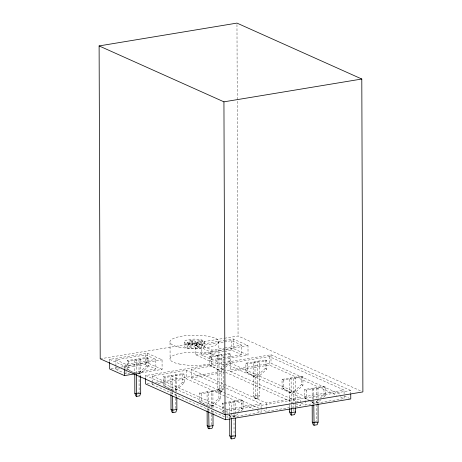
<?xml version="1.0" encoding="UTF-8"?>
<svg xmlns="http://www.w3.org/2000/svg" width="462" height="462" viewBox="0 0 462 462"><rect width="100%" height="100%" fill="white"/><g stroke="black" fill="none" stroke-linecap="round" stroke-linejoin="round"><path stroke-width="0.35" stroke-dasharray="2.31 1.73" d="M258.35 398.417L257.513 398.042L257.634 361.215L259.217 361.925L259.332 395.772L258.35 398.417L255.324 398.92L254.481 398.544L253.482 395.772L253.361 361.925L254.943 362.635L255.324 398.92M135.487 373.36L139.045 372.77L146.564 365.881L146.535 357.421L127.235 360.614L127.264 369.074L134.771 373.481M137.78 373.954L140.627 373.481L148.146 366.591L148.117 358.125L146.535 357.421M163.438 385.279L172.528 390.39L172.476 376.282L170.894 375.577L170.946 389.68L175.213 388.975L182.733 382.086L182.704 373.619L163.409 376.813L163.438 385.279L172.528 390.39L176.796 389.685L184.315 382.79L184.286 374.33L182.704 373.619M225.635 367.094L230.648 362.503L230.619 354.036L229.037 353.332L209.736 356.525L209.765 364.986L217.279 369.386L221.546 368.682L225.058 365.465M225.554 365.009L229.065 361.792L229.037 353.332M217.279 369.386L218.861 370.097L223.129 369.392L225.133 367.556M218.809 355.994L217.227 355.284L217.342 389.131L218.347 391.903L221.373 391.406L221.494 354.579L223.077 355.284L223.198 389.137L199.578 393.018L199.607 401.478L207.115 405.884L211.382 405.174L218.901 398.284L218.873 389.824M207.109 405.18L207.063 391.776L208.645 392.486L208.697 406.589L212.965 405.884L220.484 398.995L220.455 390.529L217.342 389.131L221.616 388.427L223.198 389.137L222.21 391.782L219.184 392.278L218.347 391.903M265.171 359.967L265.205 368.433L257.68 375.323L253.413 376.028L245.905 371.627L245.876 363.161L265.171 359.967L266.753 360.678L266.788 369.138L259.263 376.033L254.995 376.738L253.413 376.028M228.563 415.332L229.718 416.008L233.991 415.303L235.493 413.923M237.999 411.625L241.511 408.414L241.482 399.948L222.182 403.141L222.21 411.607L223.943 412.624M238.08 413.715L235.574 416.014L231.3 416.718L229.718 416.008M241.089 410.955L243.093 409.118L243.064 400.658L241.482 399.948M301.345 376.172L301.374 384.632L293.849 391.522L289.582 392.232L282.074 387.826L282.045 379.366L301.345 376.172L302.928 376.882L302.957 385.343L295.432 392.232L291.164 392.943L289.582 392.232M317.96 400.271L316.458 401.651L312.191 402.356L310.458 401.339M320.466 397.973L323.978 394.762L323.949 386.296L304.649 389.489L304.683 397.955L309.881 401.004M321.05 399.601L318.041 402.362L313.773 403.066L312.191 402.356M323.556 397.308L325.56 395.466L325.531 387.006L323.949 386.296M189.605 340.534L192.394 340.072L195.299 341.378L201.051 340.425L202.72 341.17L202.737 345.403L201.062 344.652L195.316 345.605L192.406 344.306L189.616 344.767L189.605 340.534L192.51 341.834L192.527 346.067L187.122 346.962L187.104 342.729L192.51 341.834M187.104 342.729L188.779 343.48L194.184 342.585L196.338 343.555L199.128 343.093L199.145 347.32L196.356 347.782L194.196 346.818L188.791 347.713L187.122 346.962M199.145 347.32L196.985 346.356L196.974 342.123L202.72 341.17M100.202 358.818L223.851 338.351M224.561 338.236L238.063 336.001L360.92 391.031M109.667 361.475L109.661 359.424L147.274 353.199L162.058 359.817L162.093 369.381L136.544 373.614M225.317 358.916L210.412 361.382L195.628 354.758L195.593 345.195L223.983 340.5M224.694 340.378L233.212 338.969L247.996 345.593L248.03 355.157L226.028 358.801M115.916 365.973L115.893 359.823L145.715 354.885L155.827 359.419L155.861 368.982L133.137 372.742M196.985 346.356L223.839 341.955M224.549 341.84L231.653 340.661L241.765 345.189L241.799 354.752L211.971 359.69L201.859 355.163L201.83 345.599L211.937 350.127L224.012 348.129M127.235 360.614L128.817 361.324L148.192 358.114M115.893 359.823L126.005 364.356L155.827 359.419M224.723 348.013L241.765 345.189M109.661 359.424L124.445 366.048L162.058 359.817M195.593 345.195L210.377 351.819L225.283 349.353M225.993 349.237L247.996 345.593M111.111 368.751L117.498 367.694M121.05 367.105L147.309 362.757L162.093 369.381M195.628 354.758L225.439 349.826M226.149 349.711L233.246 348.533L248.03 355.157M115.916 366.655L115.927 369.386L120.184 368.682M123.735 368.093L145.749 364.449L155.861 368.982M201.859 355.163L223.874 351.518M224.584 351.403L231.687 350.225L241.799 354.752M209.736 356.525L211.319 357.23L223.077 355.284M224.451 355.059L230.694 354.025M124.139 373.065L126.034 373.914L129.585 373.331M145.634 377.65L145.622 375.531L270.986 354.781L350.739 390.506L350.75 393.329M152.316 382.311L152.293 375.964L186.325 370.328L261.076 403.817L261.105 412.277L227.079 417.914L227.044 409.447L224.422 408.275M258.968 408.206L191.424 377.951L191.395 369.49L225.554 363.837L300.312 397.32L300.34 405.786L266.181 411.44L261.59 409.384M298.585 402.05L230.388 371.5L230.359 363.04L269.317 356.589L344.075 390.078L344.092 395.72M163.409 376.813L164.992 377.523L184.361 374.318M245.876 363.161L247.459 363.871L266.828 360.666M147.072 383.76L152.027 382.94M155.567 382.357L271.015 363.242L340.962 394.577M152.316 383.015L152.321 384.424L154.447 384.072M157.992 383.489L186.353 378.794L253.24 408.755M191.424 377.951L224.162 372.534M230.388 371.5L269.346 365.055L336.89 395.31M137.688 392.752L139.114 392.515L138.993 358.668L140.575 359.378L140.633 376.299M199.578 393.018L201.161 393.728L220.53 390.517M282.045 379.366L283.628 380.076L302.997 376.865M254.481 398.544L257.513 398.042M224.445 403.742L243.133 400.646M304.649 389.489L306.231 390.199L325.606 386.994M227.044 409.447L261.076 403.817M191.395 369.49L266.152 402.974L300.312 397.32M230.359 363.04L305.111 396.529L344.075 390.078M225.381 411.261L350.739 390.506M301.207 403.228L305.145 404.989L344.103 398.539L344.098 396.425M231.924 435.4L234.061 435.048L234.003 419.531M315.101 421.633L316.528 421.396L316.458 401.651L318.041 402.362L318.029 398.833M344.23 396.044L349.463 398.383M340.171 396.777L344.103 398.539M265.205 368.433L266.788 369.138M301.374 384.632L302.957 385.343M323.978 394.762L325.56 395.466M196.974 342.123L199.128 343.093M229.065 361.792L230.648 362.503M189.616 344.767L192.527 346.067M245.905 371.627L254.995 376.738M282.074 387.826L291.164 392.943M304.683 397.955L310.308 401.033M221.546 368.682L223.129 369.392M209.765 364.986L218.861 370.097M225.583 372.297L293.127 402.552M295.749 403.73L300.34 405.786M257.172 410.516L261.105 412.277M146.564 365.881L148.146 366.591M182.733 382.086L184.315 382.79M218.901 398.284L220.484 398.995M241.511 408.414L243.093 409.118M222.182 403.141L223.764 403.852L223.793 412.312L222.21 411.607M152.293 375.964L223.77 407.981M145.622 375.531L224.07 410.672M139.045 372.77L140.627 373.481M175.213 388.975L176.796 389.685M211.382 405.174L212.965 405.884M233.991 415.303L235.574 416.014L235.522 401.905L233.939 401.195L234.003 418.826M127.264 369.074L135.776 373.85M199.607 401.478L206.387 405.238M152.321 384.424L225.762 417.325M115.927 369.386L123.51 372.782M310.886 401.374L313.773 403.066M228.99 415.361L231.3 416.718L231.254 402.61L229.672 401.905L229.712 413.19M219.184 392.278L218.815 341.066M318.023 398.128L317.989 388.253L316.406 387.543L316.447 398.123M313.756 398.833L313.721 388.964L312.139 388.253L312.179 399.538M313.762 399.538L313.779 404.475M312.179 400.242L312.197 404.475M306.231 390.199L306.266 398.666M305.111 396.529L305.145 404.989M295.472 403.517L295.385 378.13L293.803 377.419L293.913 408.448M295.478 404.221L295.484 407.039M293.913 409.153L293.919 411.267M291.204 404.221L291.118 378.834L289.535 378.124L289.622 404.221M291.204 404.926L291.216 407.75M289.628 404.926L289.639 407.744M283.628 380.076L283.656 388.536M270.986 354.781L271.015 363.242M269.317 356.589L269.346 365.055M266.152 402.974L266.181 411.44M247.459 363.871L247.488 372.337M236.971 24.544L238.063 336.001M233.212 338.969L233.246 348.533M231.653 340.661L231.687 350.225M229.712 413.894L229.73 418.122M212.97 407.998L212.918 391.782L211.336 391.071L211.4 409.407M212.982 410.822L212.988 412.936M211.937 350.127L211.971 359.69M211.319 357.23L211.353 365.696M211.4 410.112L211.411 413.64M211.417 414.345L211.452 424.919M210.377 351.819L210.412 361.382M208.703 408.708L208.714 411.526M207.12 407.998L207.126 410.112M204.533 341.764L204.55 345.998M201.051 340.425L201.062 344.652M201.161 393.728L201.189 402.188M196.338 343.555L196.356 347.782M195.299 341.378L195.316 345.605M194.184 342.585L194.196 346.818M192.394 340.072L192.406 344.306M188.779 343.48L188.791 347.713M186.325 370.328L186.353 378.794M184.321 341.92L184.332 346.154M176.802 391.799L176.744 375.577L175.162 374.867L175.225 393.202M176.813 394.617L176.819 396.737M175.231 393.907L175.242 397.436M175.242 398.14L175.283 408.72M172.534 391.799L172.545 395.328M170.952 391.793L170.957 393.913M170.039 342.619L170.097 359.546M164.992 377.523L165.021 385.984M147.274 353.199L147.309 362.757M145.715 354.885L145.749 364.449M136.354 373.481L136.307 360.083L134.725 359.372L134.771 372.77M128.817 361.324L128.846 369.785M126.005 364.356L126.022 370.501M126.028 371.182L126.034 373.914M124.445 366.048L124.451 368.78M257.75 395.068L253.482 395.772L255.064 396.483L259.332 395.772L257.75 395.068M179.06 363.975A24.526 6.635 -0.2 0 0 218.711 359.725A24.526 6.635 -0.2 0 0 185.689 352.598A24.526 6.635 -0.2 0 0 179.06 363.975M187.416 348.065A10.106 2.737 -0.2 0 0 204.25 346.708A10.106 2.737 -0.2 0 0 191.661 343.451A10.106 2.737 -0.2 0 0 187.416 348.065M179.002 347.054A24.526 6.635 -0.2 0 0 218.653 342.798A24.526 6.635 -0.2 0 0 185.626 335.678A24.526 6.635 -0.2 0 0 179.002 347.054M187.399 343.832A10.106 2.737 -0.2 0 0 204.233 342.475A10.106 2.737 -0.2 0 0 191.649 339.224A10.106 2.737 -0.2 0 0 187.399 343.832"/><path stroke-width="0.69" d="M140.633 376.299L140.696 393.226L139.709 395.87L136.683 396.367L135.845 395.992L134.84 393.22L134.777 374.185M176.825 397.441L176.865 409.424L175.883 412.069L172.852 412.572L172.014 412.196L171.015 409.424L170.963 394.617M212.994 413.64L213.034 425.629L212.052 428.274L209.02 428.776L208.183 428.401L207.184 425.629L207.132 410.816M235.58 418.127L235.643 435.753L234.656 438.398L231.629 438.9L230.792 438.525L229.787 435.753L229.73 418.832M295.489 407.744L295.501 411.977L294.519 414.622L291.493 415.124L290.656 414.749L289.651 411.977L289.639 408.448M318.047 403.771L318.11 422.101L317.128 424.745L314.096 425.248L313.259 424.873L312.26 422.101L312.197 405.18M99.111 45.923L236.966 23.1L361.798 79.019L362.889 391.915L225.034 414.737L100.202 358.818L99.111 45.923L223.937 101.836L361.798 79.019M109.667 362.156L109.69 368.988L124.474 375.606L134.413 373.966M140.696 393.226L136.423 393.93L134.84 393.22M176.865 409.424L172.597 410.135L171.015 409.424M145.634 378.355L145.651 383.997L225.41 419.721L350.768 398.972L350.75 394.034M213.034 425.629L208.766 426.334L207.184 425.629M295.501 411.977L291.233 412.682L289.651 411.977M235.643 435.753L231.37 436.463L229.787 435.753M318.11 422.101L313.842 422.811L312.26 422.101M314.096 425.248L313.779 405.18M291.493 415.124L291.222 408.454M231.629 438.9L231.306 418.127M209.02 428.776L208.714 411.526M172.852 412.572L172.545 396.032M136.683 396.367L136.359 374.185M225.387 414.079L225.41 419.721M223.937 101.836L225.034 414.737M124.457 369.461L124.474 375.606"/></g></svg>
